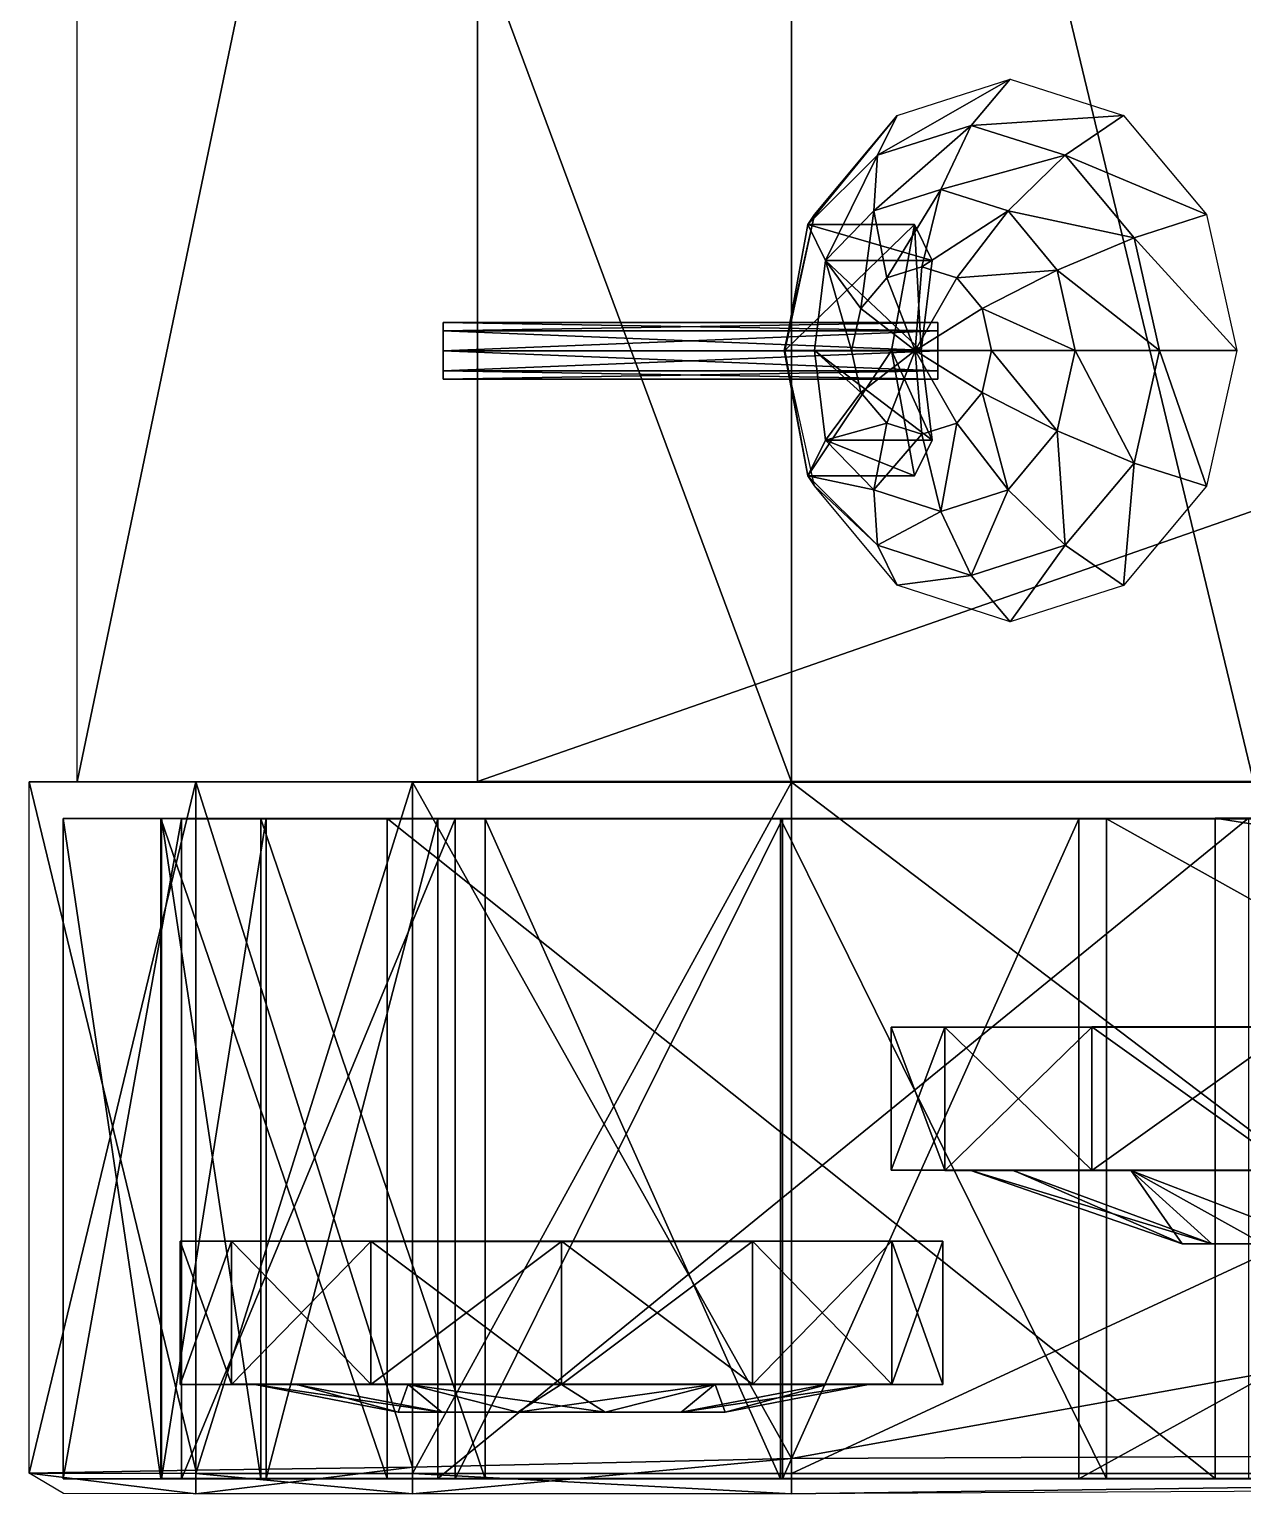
# Model space of a CAD drawing. Extents: x -192 to 185, y -71 to 71.
# Drawn here: x -107.6 to -56.2, y -70.7 to -8.7 of the extents above; entities that cross this region are included whole.
import ezdxf

# ---------------------------------------------------------------- set-up
doc = ezdxf.new("R2010")
doc.units = 0
doc.layers.add('Fezulaj', color=9, linetype='CONTINUOUS')
doc.layers.add('gus0222', color=9, linetype='CONTINUOUS')

msp = doc.modelspace()

# ---------------------------------------------------------------- linework, layer by layer
at = {"layer": 'Fezulaj', "color": 9}
for points in [[(-75.28125, 40.828129, 59.656246), (-51.34375, 58.96875, 75.421875), (-51.343754, -58.734375, 75.359375)], [(-88.578125, 40.843754, 21.406248), (-88.578125, -40.546871, 21.374998), (-105.53125, -40.562496, 39.718746)], [(-105.53125, -40.562496, 39.718746), (-105.53125, 40.843754, 39.749996), (-88.578125, 40.843754, 21.406248)], [(-75.28125, -40.578121, 59.609371), (-105.53125, -40.562496, 39.718746), (-105.53125, 40.843754, 39.749996)], [(-105.53125, 40.843754, 39.749996), (-75.28125, 40.828129, 59.656246), (-75.28125, -40.578121, 59.609371)], [(-88.578125, -40.546871, 21.374998), (-88.578125, 40.843754, 21.406248), (144.75, 40.843746, 21.406254)], [(144.75, 40.843746, 21.406254), (144.75, -40.546879, 21.375004), (-88.578125, -40.546871, 21.374998)], [(-75.28125, 40.828129, 59.656246), (-51.343754, -58.734375, 75.359375), (-75.28125, -40.578121, 59.609371)], [(-66.015625, -10.812498, 65.1875), (-67.671875, -12.765623, 67.6875), (-71.640625, -14.031248, 65.0625)], [(-71.640625, -14.031248, 65.0625), (-70.8125, -12.343748, 62.015625), (-66.015625, -10.812498, 65.1875)], [(-67.671875, -12.765623, 67.6875), (-66.015625, -10.812498, 65.1875), (-61.218754, -12.343748, 68.34375)], [(-70.8125, -12.343748, 62.015625), (-71.640625, -14.031248, 65.0625), (-74.59375, -16.968748, 62.953121)], [(-74.59375, -16.968748, 62.953121), (-74.3125, -16.546873, 59.703121), (-70.8125, -12.343748, 62.015625)], [(-61.218754, -12.343748, 68.34375), (-63.687504, -14.031248, 70.3125), (-67.671875, -12.765623, 67.6875)], [(-63.687504, -14.031248, 70.3125), (-61.218754, -12.343748, 68.34375), (-57.703129, -16.546873, 70.65625)], [(-67.671875, -12.765623, 67.6875), (-68.953125, -15.484373, 69.640625), (-71.796875, -16.390623, 67.765625)], [(-71.796875, -16.390623, 67.765625), (-71.640625, -14.031248, 65.0625), (-67.671875, -12.765623, 67.6875)], [(-68.953125, -15.484373, 69.640625), (-67.671875, -12.765623, 67.6875), (-63.687504, -14.031248, 70.3125)], [(-73.84375, -18.484373, 66.578125), (-74.59375, -16.968748, 62.953121), (-71.640625, -14.031248, 65.0625)], [(-71.640625, -14.031248, 65.0625), (-71.796875, -16.390623, 67.765625), (-73.84375, -18.484373, 66.578125)], [(-63.687504, -14.031248, 70.3125), (-66.109375, -16.390623, 71.515625), (-68.953125, -15.484373, 69.640625)], [(-66.109375, -16.390623, 71.515625), (-63.687504, -14.031248, 70.3125), (-60.765629, -17.531248, 72.234375)], [(-57.703129, -16.546873, 70.65625), (-60.765629, -17.531248, 72.234375), (-63.687504, -14.031248, 70.3125)], [(-71.25, -19.218748, 69.90625), (-71.796875, -16.390623, 67.765625), (-68.953125, -15.484373, 69.640625)], [(-68.953125, -15.484373, 69.640625), (-69.765625, -18.749998, 70.875), (-71.25, -19.218748, 69.90625)], [(-69.765625, -18.749998, 70.875), (-68.953125, -15.484373, 69.640625), (-66.109375, -16.390623, 71.515625)], [(-75.5625, -22.296873, 62.968746), (-75.59375, -22.296873, 58.859371), (-74.3125, -16.546873, 59.703121)], [(-74.3125, -16.546873, 59.703121), (-74.59375, -16.968748, 62.953121), (-75.5625, -22.296873, 62.968746)], [(-72.34375, -20.515623, 69.1875), (-73.84375, -18.484373, 66.578125), (-71.796875, -16.390623, 67.765625)], [(-71.796875, -16.390623, 67.765625), (-71.25, -19.218748, 69.90625), (-72.34375, -20.515623, 69.1875)], [(-66.109375, -16.390623, 71.515625), (-68.28125, -19.218748, 71.859375), (-69.765625, -18.749998, 70.875)], [(-68.28125, -19.218748, 71.859375), (-66.109375, -16.390623, 71.515625), (-64.03125, -18.890623, 72.890625)], [(-60.765629, -17.531248, 72.234375), (-64.03125, -18.890623, 72.890625), (-66.109375, -16.390623, 71.515625)], [(-60.765629, -17.531248, 72.234375), (-57.703129, -16.546873, 70.65625), (-56.421879, -22.296873, 71.5)], [(-75.5625, -22.296873, 62.968746), (-74.59375, -16.968748, 62.953121), (-70.078125, -16.968748, 63.203125)], [(-70.078125, -16.968748, 63.203125), (-71.046875, -22.296873, 63.203125), (-75.5625, -22.296873, 62.968746)], [(-74.59375, -16.968748, 62.953121), (-73.84375, -18.484373, 66.578125), (-69.328125, -18.484373, 66.828125)], [(-69.328125, -18.484373, 66.828125), (-70.078125, -16.968748, 63.203125), (-74.59375, -16.968748, 62.953121)], [(-69.796875, -22.296873, 66.921875), (-71.046875, -22.296873, 63.203125), (-70.078125, -16.968748, 63.203125)], [(-70.078125, -16.968748, 63.203125), (-69.328125, -18.484373, 66.828125), (-69.796875, -22.296873, 66.921875)], [(-64.03125, -18.890623, 72.890625), (-60.765629, -17.531248, 72.234375), (-59.703129, -22.296873, 72.9375)], [(-56.421879, -22.296873, 71.5), (-59.703129, -22.296873, 72.9375), (-60.765629, -17.531248, 72.234375)], [(-72.734375, -22.296873, 68.921875), (-74.3125, -22.296873, 66.671875), (-73.84375, -18.484373, 66.578125)], [(-73.84375, -18.484373, 66.578125), (-74.3125, -22.296873, 66.671875), (-69.796875, -22.296873, 66.921875)], [(-73.84375, -18.484373, 66.578125), (-72.34375, -20.515623, 69.1875), (-72.734375, -22.296873, 68.921875)], [(-69.796875, -22.296873, 66.921875), (-69.328125, -18.484373, 66.828125), (-73.84375, -18.484373, 66.578125)], [(-70.046875, -22.296873, 71.296875), (-72.34375, -20.515623, 69.1875), (-71.25, -19.218748, 69.90625)], [(-70.046875, -22.296873, 71.296875), (-71.25, -19.218748, 69.90625), (-69.765625, -18.749998, 70.875)], [(-70.046875, -22.296873, 71.296875), (-69.765625, -18.749998, 70.875), (-68.28125, -19.218748, 71.859375)], [(-70.046875, -22.296873, 71.296875), (-68.28125, -19.218748, 71.859375), (-67.203125, -20.515623, 72.578125)], [(-64.03125, -18.890623, 72.890625), (-67.203125, -20.515623, 72.578125), (-68.28125, -19.218748, 71.859375)], [(-67.203125, -20.515623, 72.578125), (-64.03125, -18.890623, 72.890625), (-63.265629, -22.296873, 73.390625)], [(-59.703129, -22.296873, 72.9375), (-63.265629, -22.296873, 73.390625), (-64.03125, -18.890623, 72.890625)], [(-70.046875, -22.296873, 71.296875), (-72.734375, -22.296873, 68.921875), (-72.34375, -20.515623, 69.1875)], [(-70.046875, -22.296873, 71.296875), (-67.203125, -20.515623, 72.578125), (-66.8125, -22.296873, 72.828125)], [(-63.265629, -22.296873, 73.390625), (-66.8125, -22.296873, 72.828125), (-67.203125, -20.515623, 72.578125)], [(-69.078125, -21.109373, 64.84375), (-69.078125, -21.468748, 65.703125), (-90.03125, -21.468748, 65.703125)], [(-90.03125, -21.468748, 65.703125), (-90.03125, -21.109373, 64.84375), (-69.078125, -21.109373, 64.84375)], [(-69.078125, -21.468748, 64), (-69.078125, -21.109373, 64.84375), (-90.03125, -21.109373, 64.84375)], [(-90.03125, -21.109373, 64.84375), (-90.03125, -21.468748, 63.999996), (-69.078125, -21.468748, 64)], [(-90.03125, -21.109373, 64.84375), (-90.03125, -21.468748, 65.703125), (-90.03125, -21.468748, 63.999996)], [(-69.078125, -21.468748, 65.703125), (-69.078125, -22.312498, 66.046875), (-90.03125, -22.312498, 66.046875)], [(-90.03125, -22.312498, 66.046875), (-90.03125, -21.468748, 65.703125), (-69.078125, -21.468748, 65.703125)], [(-69.078125, -22.312498, 63.640625), (-69.078125, -21.468748, 64), (-90.03125, -21.468748, 63.999996)], [(-90.03125, -21.468748, 63.999996), (-90.03125, -22.312498, 63.640621), (-69.078125, -22.312498, 63.640625)], [(-90.03125, -21.468748, 65.703125), (-90.03125, -22.312498, 66.046875), (-90.03125, -23.156248, 65.6875)], [(-90.03125, -23.156248, 63.999996), (-90.03125, -22.312498, 63.640621), (-90.03125, -21.468748, 63.999996)], [(-90.03125, -23.156248, 65.6875), (-90.03125, -23.156248, 63.999996), (-90.03125, -21.468748, 63.999996)], [(-90.03125, -21.468748, 65.703125), (-90.03125, -23.156248, 65.6875), (-90.03125, -21.468748, 63.999996)], [(-69.078125, -22.312498, 66.046875), (-69.078125, -23.156248, 65.6875), (-90.03125, -23.156248, 65.6875)], [(-90.03125, -23.156248, 65.6875), (-90.03125, -22.312498, 66.046875), (-69.078125, -22.312498, 66.046875)], [(-69.078125, -23.156248, 64), (-69.078125, -22.312498, 63.640625), (-90.03125, -22.312498, 63.640621)], [(-90.03125, -22.312498, 63.640621), (-90.03125, -23.156248, 63.999996), (-69.078125, -23.156248, 64)], [(-75.59375, -22.296873, 58.859371), (-75.5625, -22.296873, 62.968746), (-74.59375, -27.609373, 62.953121)], [(-74.59375, -27.609373, 62.953121), (-74.3125, -28.031248, 59.703121), (-75.59375, -22.296873, 58.859371)], [(-74.59375, -27.609373, 62.953121), (-75.5625, -22.296873, 62.968746), (-71.046875, -22.296873, 63.203125)], [(-71.046875, -22.296873, 63.203125), (-70.078125, -27.609373, 63.203125), (-74.59375, -27.609373, 62.953121)], [(-74.3125, -22.296873, 66.671875), (-72.734375, -22.296873, 68.921875), (-72.34375, -24.078123, 69.1875)], [(-72.34375, -24.078123, 69.1875), (-73.84375, -26.093748, 66.578125), (-74.3125, -22.296873, 66.671875)], [(-74.3125, -22.296873, 66.671875), (-73.84375, -26.093748, 66.578125), (-69.328125, -26.093748, 66.828125)], [(-69.328125, -26.093748, 66.828125), (-69.796875, -22.296873, 66.921875), (-74.3125, -22.296873, 66.671875)], [(-70.046875, -22.296873, 71.296875), (-72.34375, -24.078123, 69.1875), (-72.734375, -22.296873, 68.921875)], [(-70.046875, -22.296873, 71.296875), (-71.25, -25.374998, 69.90625), (-72.34375, -24.078123, 69.1875)], [(-70.046875, -22.296873, 71.296875), (-69.765625, -25.843748, 70.875), (-71.25, -25.374998, 69.90625)], [(-71.046875, -22.296873, 63.203125), (-69.796875, -22.296873, 66.921875), (-69.328125, -26.093748, 66.828125)], [(-69.328125, -26.093748, 66.828125), (-70.078125, -27.609373, 63.203125), (-71.046875, -22.296873, 63.203125)], [(-70.046875, -22.296873, 71.296875), (-66.8125, -22.296873, 72.828125), (-67.203125, -24.078123, 72.5625)], [(-70.046875, -22.296873, 71.296875), (-67.203125, -24.078123, 72.5625), (-68.28125, -25.374998, 71.859375)], [(-70.046875, -22.296873, 71.296875), (-68.28125, -25.374998, 71.859375), (-69.765625, -25.843748, 70.875)], [(-64.03125, -25.703123, 72.890625), (-67.203125, -24.078123, 72.5625), (-66.8125, -22.296873, 72.828125)], [(-66.8125, -22.296873, 72.828125), (-63.265629, -22.296873, 73.390625), (-64.03125, -25.703123, 72.890625)], [(-60.765629, -27.062498, 72.234375), (-64.03125, -25.703123, 72.890625), (-63.265629, -22.296873, 73.390625)], [(-63.265629, -22.296873, 73.390625), (-59.703129, -22.296873, 72.9375), (-60.765629, -27.062498, 72.234375)], [(-57.703129, -28.046873, 70.65625), (-60.765629, -27.062498, 72.234375), (-59.703129, -22.296873, 72.9375)], [(-59.703129, -22.296873, 72.9375), (-56.421879, -22.296873, 71.5), (-57.703129, -28.046873, 70.65625)], [(-69.078125, -23.156248, 65.6875), (-69.078125, -23.515623, 64.84375), (-90.03125, -23.515623, 64.84375)], [(-90.03125, -23.515623, 64.84375), (-90.03125, -23.156248, 65.6875), (-69.078125, -23.156248, 65.6875)], [(-69.078125, -23.515623, 64.84375), (-69.078125, -23.156248, 64), (-90.03125, -23.156248, 63.999996)], [(-90.03125, -23.156248, 63.999996), (-90.03125, -23.515623, 64.84375), (-69.078125, -23.515623, 64.84375)], [(-90.03125, -23.156248, 65.6875), (-90.03125, -23.515623, 64.84375), (-90.03125, -23.156248, 63.999996)], [(-73.84375, -26.093748, 66.578125), (-72.34375, -24.078123, 69.1875), (-71.25, -25.374998, 69.90625)], [(-66.109375, -28.203123, 71.515625), (-68.28125, -25.374998, 71.859375), (-67.203125, -24.078123, 72.5625)], [(-67.203125, -24.078123, 72.5625), (-64.03125, -25.703123, 72.890625), (-66.109375, -28.203123, 71.515625)], [(-71.25, -25.374998, 69.90625), (-71.796875, -28.203123, 67.765625), (-73.84375, -26.093748, 66.578125)], [(-71.796875, -28.203123, 67.765625), (-71.25, -25.374998, 69.90625), (-69.765625, -25.843748, 70.875)], [(-68.953125, -29.109373, 69.640625), (-69.765625, -25.843748, 70.875), (-68.28125, -25.374998, 71.859375)], [(-68.28125, -25.374998, 71.859375), (-66.109375, -28.203123, 71.515625), (-68.953125, -29.109373, 69.640625)], [(-69.765625, -25.843748, 70.875), (-68.953125, -29.109373, 69.640625), (-71.796875, -28.203123, 67.765625)], [(-63.687504, -30.546873, 70.3125), (-66.109375, -28.203123, 71.515625), (-64.03125, -25.703123, 72.890625)], [(-64.03125, -25.703123, 72.890625), (-60.765629, -27.062498, 72.234375), (-63.687504, -30.546873, 70.3125)], [(-74.59375, -27.609373, 62.953121), (-73.84375, -26.093748, 66.578125), (-71.796875, -28.203123, 67.765625)], [(-73.84375, -26.093748, 66.578125), (-74.59375, -27.609373, 62.953121), (-70.078125, -27.609373, 63.203125)], [(-70.078125, -27.609373, 63.203125), (-69.328125, -26.093748, 66.828125), (-73.84375, -26.093748, 66.578125)], [(-61.218754, -32.25, 68.328125), (-63.687504, -30.546873, 70.3125), (-60.765629, -27.062498, 72.234375)], [(-60.765629, -27.062498, 72.234375), (-57.703129, -28.046873, 70.65625), (-61.218754, -32.25, 68.328125)], [(-71.796875, -28.203123, 67.765625), (-71.640625, -30.546873, 65.0625), (-74.59375, -27.609373, 62.953121)], [(-74.3125, -28.031248, 59.703121), (-74.59375, -27.609373, 62.953121), (-71.640625, -30.546873, 65.0625)], [(-71.640625, -30.546873, 65.0625), (-70.8125, -32.234375, 62.015625), (-74.3125, -28.031248, 59.703121)], [(-71.640625, -30.546873, 65.0625), (-71.796875, -28.203123, 67.765625), (-68.953125, -29.109373, 69.640625)], [(-67.671875, -31.828123, 67.6875), (-68.953125, -29.109373, 69.640625), (-66.109375, -28.203123, 71.515625)], [(-66.109375, -28.203123, 71.515625), (-63.687504, -30.546873, 70.3125), (-67.671875, -31.828123, 67.6875)], [(-68.953125, -29.109373, 69.640625), (-67.671875, -31.828123, 67.6875), (-71.640625, -30.546873, 65.0625)], [(-70.8125, -32.234375, 62.015625), (-71.640625, -30.546873, 65.0625), (-67.671875, -31.828123, 67.6875)], [(-66.015625, -33.78125, 65.171875), (-67.671875, -31.828123, 67.6875), (-63.687504, -30.546873, 70.3125)], [(-63.687504, -30.546873, 70.3125), (-61.218754, -32.25, 68.328125), (-66.015625, -33.78125, 65.171875)], [(-67.671875, -31.828123, 67.6875), (-66.015625, -33.78125, 65.171875), (-70.8125, -32.234375, 62.015625)], [(-100.515625, -40.562496, 52.609371), (-100.515625, -69.84375, 52.593746), (-107.5625, -69.828125, 44.968746)], [(-107.5625, -69.828125, 44.968746), (-107.5625, -40.562496, 44.984371), (-100.515625, -40.562496, 52.609371)], [(-105.53125, -40.562496, 39.718746), (-107.5625, -40.562496, 44.984371), (-100.515625, -40.562496, 51.781246)], [(-107.5625, -40.562496, 44.984371), (-105.53125, -40.562496, 39.718746), (-100.515625, -40.562496, 52.609371)], [(-100.515625, -69.703125, 52.390621), (-107.5625, -69.828125, 44.968746), (-107.5625, -40.562496, 44.984371)], [(-100.515625, -69.703125, 52.390621), (-107.5625, -40.562496, 44.984371), (-100.515625, -40.562496, 51.781246)], [(144.75, -40.546879, 21.375004), (-88.578125, -40.546871, 21.374998), (-105.53125, -40.562496, 39.718746)], [(-105.53125, -40.562496, 39.718746), (151.296875, -40.562504, 39.718754), (144.75, -40.546879, 21.375004)], [(-105.53125, -40.562496, 39.718746), (-100.515625, -40.562496, 51.781246), (-91.328125, -40.578121, 57.249996)], [(-75.28125, -40.578121, 58.718746), (-105.53125, -40.562496, 39.718746), (-91.328125, -40.578121, 57.249996)], [(-105.53125, -40.562496, 39.718746), (-75.28125, -40.578121, 59.609371), (-91.328125, -40.578121, 58.234371)], [(-105.53125, -40.562496, 39.718746), (-91.328125, -40.578121, 58.234371), (-100.515625, -40.562496, 52.609371)], [(88.046875, -40.562504, 52.562504), (151.296875, -40.562504, 39.718754), (-105.53125, -40.562496, 39.718746)], [(88.046875, -40.562504, 52.562504), (-105.53125, -40.562496, 39.718746), (-75.28125, -40.578121, 58.718746)], [(-100.515625, -69.84375, 52.593746), (-100.515625, -40.562496, 52.609371), (-91.328125, -40.578121, 58.234371)], [(-100.515625, -40.562496, 51.781246), (-91.328125, -40.578121, 57.249996), (-91.328125, -69.578125, 58.078121)], [(-91.328125, -69.578125, 58.078121), (-100.515625, -69.703125, 52.390621), (-100.515625, -40.562496, 51.781246)], [(-91.328125, -40.578121, 58.234371), (-91.328125, -69.84375, 58.218746), (-100.515625, -69.84375, 52.593746)], [(-75.28125, -40.578121, 59.609371), (-75.28125, -69.84375, 59.593746), (-91.328125, -69.84375, 58.218746)], [(-91.328125, -69.84375, 58.218746), (-91.328125, -40.578121, 58.234371), (-75.28125, -40.578121, 59.609371)], [(-91.328125, -40.578121, 57.249996), (-75.28125, -40.578121, 58.718746), (-75.28125, -69.21875, 59.515621)], [(-75.28125, -69.21875, 59.515621), (-91.328125, -69.578125, 58.078121), (-91.328125, -40.578121, 57.249996)], [(83.6875, -40.578129, 59.609379), (88.046875, -40.562504, 52.562504), (-75.28125, -40.578121, 58.718746)], [(-51.343754, -58.734375, 75.359375), (-75.28125, -69.84375, 59.593746), (-75.28125, -40.578121, 59.609371)], [(-75.28125, -69.21875, 59.515621), (-75.28125, -40.578121, 58.718746), (83.6875, -40.578129, 59.609379)], [(83.6875, -40.578129, 59.609379), (83.6875, -68.515625, 59.593754), (-75.28125, -69.21875, 59.515621)], [(-71.0625, -57, 19.624998), (-71.0625, -50.953125, 19.640623), (-68.78125, -50.953125, 28.140623)], [(-68.78125, -50.953125, 28.140623), (-68.78125, -57.015625, 28.124998), (-71.0625, -57, 19.624998)], [(-68.78125, -57, 11.124998), (-68.78125, -50.953125, 11.140623), (-71.0625, -50.953125, 19.640623)], [(-71.0625, -50.953125, 19.640623), (-71.0625, -57, 19.624998), (-68.78125, -57, 11.124998)], [(-68.78125, -50.953125, 28.140623), (-71.0625, -50.953125, 19.640623), (-68.78125, -50.953125, 11.140623)], [(-62.5625, -57, 4.906248), (-62.5625, -50.9375, 4.906248), (-68.78125, -50.953125, 11.140623)], [(-68.78125, -50.953125, 11.140623), (-62.5625, -50.9375, 4.906248), (-54.0625, -50.9375, 2.640624)], [(-68.78125, -50.953125, 28.140623), (-68.78125, -50.953125, 11.140623), (-54.0625, -50.9375, 2.640624)], [(-39.343754, -50.953125, 28.140623), (-68.78125, -50.953125, 28.140623), (-54.0625, -50.9375, 2.640624)], [(-68.78125, -57.015625, 28.124998), (-68.78125, -50.953125, 28.140623), (-62.562504, -50.953125, 34.359375)], [(-62.562504, -50.953125, 34.359375), (-62.562504, -57.015625, 34.359375), (-68.78125, -57.015625, 28.124998)], [(-68.78125, -50.953125, 11.140623), (-68.78125, -57, 11.124998), (-62.5625, -57, 4.906248)], [(-54.062504, -50.96875, 36.640625), (-62.562504, -50.953125, 34.359375), (-68.78125, -50.953125, 28.140623)], [(-39.343754, -50.953125, 28.140623), (-54.062504, -50.96875, 36.640625), (-68.78125, -50.953125, 28.140623)], [(-62.562504, -57.015625, 34.359375), (-62.562504, -50.953125, 34.359375), (-54.062504, -50.96875, 36.640625)], [(-54.062504, -50.96875, 36.640625), (-54.062504, -57.015625, 36.625), (-62.562504, -57.015625, 34.359375)], [(-54.0625, -57, 2.624999), (-54.0625, -50.9375, 2.640624), (-62.5625, -50.9375, 4.906248)], [(-62.5625, -50.9375, 4.906248), (-62.5625, -57, 4.906248), (-54.0625, -57, 2.624999)], [(-67.734375, -57, 19.624998), (-71.0625, -57, 19.624998), (-68.78125, -57.015625, 28.124998)], [(-65.90625, -57, 12.796873), (-68.78125, -57, 11.124998), (-71.0625, -57, 19.624998)], [(-71.0625, -57, 19.624998), (-67.734375, -57, 19.624998), (-65.90625, -57, 12.796873)], [(-68.78125, -57.015625, 28.124998), (-65.90625, -57.015625, 26.468748), (-67.734375, -57, 19.624998)], [(-60.90625, -57, 7.781249), (-62.5625, -57, 4.906248), (-68.78125, -57, 11.124998)], [(-68.78125, -57, 11.124998), (-65.90625, -57, 12.796873), (-60.90625, -57, 7.781249)], [(-65.90625, -57.015625, 26.468748), (-68.78125, -57.015625, 28.124998), (-62.562504, -57.015625, 34.359375)], [(-57.484379, -60.125, 23.046873), (-58.734379, -60.125, 18.374998), (-67.734375, -57, 19.624998)], [(-67.734375, -57, 19.624998), (-65.90625, -57.015625, 26.468748), (-57.484379, -60.125, 23.046873)], [(-58.734379, -60.125, 18.374998), (-65.90625, -57, 12.796873), (-67.734375, -57, 19.624998)], [(-60.90625, -57, 7.781249), (-65.90625, -57, 12.796873), (-58.734379, -60.125, 18.374998)], [(-62.562504, -57.015625, 34.359375), (-60.906254, -57.015625, 31.484373), (-65.90625, -57.015625, 26.468748)], [(-57.484379, -60.125, 23.046873), (-65.90625, -57.015625, 26.468748), (-60.906254, -57.015625, 31.484373)], [(-60.906254, -57.015625, 31.484373), (-62.562504, -57.015625, 34.359375), (-54.062504, -57.015625, 36.625)], [(-54.0625, -57, 5.953124), (-54.0625, -57, 2.624999), (-62.5625, -57, 4.906248)], [(-62.5625, -57, 4.906248), (-60.90625, -57, 7.781249), (-54.0625, -57, 5.953124)], [(-54.062504, -57.015625, 36.625), (-54.062504, -57.015625, 33.3125), (-60.906254, -57.015625, 31.484373)], [(-52.812504, -60.125, 24.296873), (-57.484379, -60.125, 23.046873), (-60.906254, -57.015625, 31.484373)], [(-60.906254, -57.015625, 31.484373), (-54.062504, -57.015625, 33.3125), (-52.812504, -60.125, 24.296873)], [(-58.734379, -60.125, 18.374998), (-55.312504, -60.125, 14.968748), (-60.90625, -57, 7.781249)], [(-55.312504, -60.125, 14.968748), (-54.0625, -57, 5.953124), (-60.90625, -57, 7.781249)], [(83.6875, -69.84375, 59.593754), (-75.28125, -69.84375, 59.593746), (-51.343754, -58.734375, 75.359375)], [(-101.171875, -66.078125, 30.171873), (-101.171875, -60.015621, 30.187498), (-99, -60.015621, 38.249996)], [(-99, -60.015621, 38.249996), (-99, -66.078125, 38.249996), (-101.171875, -66.078125, 30.171873)], [(-99, -66.0625, 22.109373), (-99, -60.015621, 22.109373), (-101.171875, -60.015621, 30.187498)], [(-101.171875, -60.015621, 30.187498), (-101.171875, -66.078125, 30.171873), (-99, -66.0625, 22.109373)], [(-99, -60.015621, 38.249996), (-101.171875, -60.015621, 30.187498), (-99, -60.015621, 22.109373)], [(-99, -66.078125, 38.249996), (-99, -60.015621, 38.249996), (-93.09375, -60.031246, 44.171871)], [(-93.09375, -66.0625, 16.187498), (-93.09375, -60.015621, 16.187498), (-99, -60.015621, 22.109373)], [(-99, -60.015621, 22.109373), (-99, -66.0625, 22.109373), (-93.09375, -66.0625, 16.187498)], [(-99, -60.015621, 22.109373), (-93.09375, -60.015621, 16.187498), (-85.015625, -60.015621, 14.031248)], [(-99, -60.015621, 38.249996), (-99, -60.015621, 22.109373), (-85.015625, -60.015621, 14.031248)], [(-85.015625, -60.031246, 46.328121), (-93.09375, -60.031246, 44.171871), (-99, -60.015621, 38.249996)], [(-71.03125, -60.015625, 38.25), (-85.015625, -60.031246, 46.328121), (-99, -60.015621, 38.249996)], [(-71.03125, -60.015625, 38.25), (-99, -60.015621, 38.249996), (-85.015625, -60.015621, 14.031248)], [(-93.09375, -60.031246, 44.171871), (-93.09375, -66.078125, 44.156246), (-99, -66.078125, 38.249996)], [(-85.015625, -66.0625, 14.031248), (-85.015625, -60.015621, 14.031248), (-93.09375, -60.015621, 16.187498)], [(-93.09375, -60.015621, 16.187498), (-93.09375, -66.0625, 16.187498), (-85.015625, -66.0625, 14.031248)], [(-93.09375, -66.078125, 44.156246), (-93.09375, -60.031246, 44.171871), (-85.015625, -60.031246, 46.328121)], [(-85.015625, -60.031246, 46.328121), (-85.015625, -66.078125, 46.328121), (-93.09375, -66.078125, 44.156246)], [(-76.9375, -66.0625, 16.187498), (-76.9375, -60.015621, 16.187498), (-85.015625, -60.015621, 14.031248)], [(-85.015625, -60.015621, 14.031248), (-85.015625, -66.0625, 14.031248), (-76.9375, -66.0625, 16.187498)], [(-85.015625, -60.015621, 14.031248), (-76.9375, -60.015621, 16.187498), (-71.03125, -60.015625, 22.109373)], [(-71.03125, -60.015625, 38.25), (-85.015625, -60.015621, 14.031248), (-71.03125, -60.015625, 22.109373)], [(-71.03125, -60.015625, 38.25), (-76.9375, -60.031246, 44.171871), (-85.015625, -60.031246, 46.328121)], [(-85.015625, -66.078125, 46.328121), (-85.015625, -60.031246, 46.328121), (-76.9375, -60.031246, 44.171871)], [(-76.9375, -60.031246, 44.171871), (-76.9375, -66.078125, 44.156246), (-85.015625, -66.078125, 46.328121)], [(-71.03125, -66.0625, 22.109373), (-71.03125, -60.015625, 22.109373), (-76.9375, -60.015621, 16.187498)], [(-76.9375, -60.015621, 16.187498), (-76.9375, -66.0625, 16.187498), (-71.03125, -66.0625, 22.109373)], [(-76.9375, -66.078125, 44.156246), (-76.9375, -60.031246, 44.171871), (-71.03125, -60.015625, 38.25)], [(-71.03125, -60.015625, 38.25), (-71.03125, -66.078125, 38.25), (-76.9375, -66.078125, 44.156246)], [(-71.03125, -66.078125, 38.25), (-71.03125, -60.015625, 38.25), (-68.875, -60.015625, 30.187498)], [(-68.875, -60.015625, 30.187498), (-68.875, -66.078125, 30.171873), (-71.03125, -66.078125, 38.25)], [(-68.875, -66.078125, 30.171873), (-68.875, -60.015625, 30.187498), (-71.03125, -60.015625, 22.109373)], [(-71.03125, -60.015625, 22.109373), (-71.03125, -66.0625, 22.109373), (-68.875, -66.078125, 30.171873)], [(-71.03125, -60.015625, 38.25), (-71.03125, -60.015625, 22.109373), (-68.875, -60.015625, 30.187498)], [(-58.734379, -60.125, 18.374998), (-57.484379, -60.125, 23.046873), (-49.390629, -60.125, 20.874998)], [(-55.312504, -60.125, 14.968748), (-58.734379, -60.125, 18.374998), (-49.390629, -60.125, 20.874998)], [(-57.484379, -60.125, 23.046873), (-52.812504, -60.125, 24.296873), (-49.390629, -60.125, 20.874998)], [(-96.28125, -66.0625, 23.671873), (-99, -66.0625, 22.109373), (-101.171875, -66.078125, 30.171873)], [(-101.171875, -66.078125, 30.171873), (-98.015625, -66.078125, 30.171873), (-96.28125, -66.0625, 23.671873)], [(-98.015625, -66.078125, 30.171873), (-101.171875, -66.078125, 30.171873), (-99, -66.078125, 38.249996)], [(-91.515625, -66.0625, 18.921873), (-93.09375, -66.0625, 16.187498), (-99, -66.0625, 22.109373)], [(-99, -66.0625, 22.109373), (-96.28125, -66.0625, 23.671873), (-91.515625, -66.0625, 18.921873)], [(-96.28125, -66.078125, 36.671871), (-99, -66.078125, 38.249996), (-93.09375, -66.078125, 44.156246)], [(-99, -66.078125, 38.249996), (-96.28125, -66.078125, 36.671871), (-98.015625, -66.078125, 30.171873)], [(-91.9375, -67.25, 28.328123), (-96.28125, -66.0625, 23.671873), (-98.015625, -66.078125, 30.171873)], [(-90.09375, -67.25, 35.249996), (-91.9375, -67.25, 28.328123), (-98.015625, -66.078125, 30.171873)], [(-98.015625, -66.078125, 30.171873), (-96.28125, -66.078125, 36.671871), (-90.09375, -67.25, 35.249996)], [(-91.515625, -66.0625, 18.921873), (-96.28125, -66.0625, 23.671873), (-91.9375, -67.25, 28.328123)], [(-93.09375, -66.078125, 44.156246), (-91.515625, -66.078125, 41.437496), (-96.28125, -66.078125, 36.671871)], [(-90.09375, -67.25, 35.249996), (-96.28125, -66.078125, 36.671871), (-91.515625, -66.078125, 41.437496)], [(-85.015625, -66.0625, 17.187498), (-85.015625, -66.0625, 14.031248), (-93.09375, -66.0625, 16.187498)], [(-93.09375, -66.0625, 16.187498), (-91.515625, -66.0625, 18.921873), (-85.015625, -66.0625, 17.187498)], [(-91.515625, -66.078125, 41.437496), (-93.09375, -66.078125, 44.156246), (-85.015625, -66.078125, 46.328121)], [(-91.9375, -67.25, 28.328123), (-86.875, -67.25, 23.249998), (-91.515625, -66.0625, 18.921873)], [(-86.875, -67.25, 23.249998), (-85.015625, -66.0625, 17.187498), (-91.515625, -66.0625, 18.921873)], [(-85.015625, -66.078125, 46.328121), (-85.015625, -66.078125, 43.171871), (-91.515625, -66.078125, 41.437496)], [(-83.171875, -67.25, 37.093746), (-90.09375, -67.25, 35.249996), (-91.515625, -66.078125, 41.437496)], [(-91.515625, -66.078125, 41.437496), (-85.015625, -66.078125, 43.171871), (-83.171875, -67.25, 37.093746)], [(-86.875, -67.25, 23.249998), (-79.953125, -67.25, 25.109373), (-78.515625, -66.0625, 18.921873)], [(-78.515625, -66.0625, 18.921873), (-85.015625, -66.0625, 17.187498), (-86.875, -67.25, 23.249998)], [(-78.515625, -66.0625, 18.921873), (-76.9375, -66.0625, 16.187498), (-85.015625, -66.0625, 14.031248)], [(-85.015625, -66.0625, 14.031248), (-85.015625, -66.0625, 17.187498), (-78.515625, -66.0625, 18.921873)], [(-85.015625, -66.078125, 43.171871), (-85.015625, -66.078125, 46.328121), (-76.9375, -66.078125, 44.156246)], [(-76.9375, -66.078125, 44.156246), (-78.515625, -66.078125, 41.437496), (-85.015625, -66.078125, 43.171871)], [(-83.171875, -67.25, 37.093746), (-85.015625, -66.078125, 43.171871), (-78.515625, -66.078125, 41.437496)], [(-78.09375, -67.25, 32.031246), (-83.171875, -67.25, 37.093746), (-78.515625, -66.078125, 41.437496)], [(-79.953125, -67.25, 25.109373), (-73.765625, -66.0625, 23.671873), (-78.515625, -66.0625, 18.921873)], [(-72.015625, -66.078125, 30.171873), (-73.765625, -66.0625, 23.671873), (-79.953125, -67.25, 25.109373)], [(-79.953125, -67.25, 25.109373), (-78.09375, -67.25, 32.031246), (-72.015625, -66.078125, 30.171873)], [(-76.9375, -66.0625, 16.187498), (-78.515625, -66.0625, 18.921873), (-73.765625, -66.0625, 23.671873)], [(-78.515625, -66.078125, 41.437496), (-76.9375, -66.078125, 44.156246), (-71.03125, -66.078125, 38.25)], [(-71.03125, -66.078125, 38.25), (-73.765625, -66.078125, 36.671871), (-78.515625, -66.078125, 41.437496)], [(-78.515625, -66.078125, 41.437496), (-73.765625, -66.078125, 36.671871), (-78.09375, -67.25, 32.031246)], [(-78.09375, -67.25, 32.031246), (-73.765625, -66.078125, 36.671871), (-72.015625, -66.078125, 30.171873)], [(-73.765625, -66.0625, 23.671873), (-71.03125, -66.0625, 22.109373), (-76.9375, -66.0625, 16.187498)], [(-71.03125, -66.0625, 22.109373), (-73.765625, -66.0625, 23.671873), (-72.015625, -66.078125, 30.171873)], [(-73.765625, -66.078125, 36.671871), (-71.03125, -66.078125, 38.25), (-68.875, -66.078125, 30.171873)], [(-68.875, -66.078125, 30.171873), (-72.015625, -66.078125, 30.171873), (-73.765625, -66.078125, 36.671871)], [(-72.015625, -66.078125, 30.171873), (-68.875, -66.078125, 30.171873), (-71.03125, -66.0625, 22.109373)], [(-91.9375, -67.25, 28.328123), (-90.09375, -67.25, 35.249996), (-78.09375, -67.25, 32.031246)], [(-86.875, -67.25, 23.249998), (-91.9375, -67.25, 28.328123), (-78.09375, -67.25, 32.031246)], [(-90.09375, -67.25, 35.249996), (-83.171875, -67.25, 37.093746), (-78.09375, -67.25, 32.031246)], [(-79.953125, -67.25, 25.109373), (-86.875, -67.25, 23.249998), (-78.09375, -67.25, 32.031246)], [(83.6875, -68.515625, 59.593754), (88.046875, -69.84375, 52.531254), (-75.28125, -70.703125, 54.703121)], [(-75.28125, -70.703125, 54.703121), (-75.28125, -69.21875, 59.515621), (83.6875, -68.515625, 59.593754)], [(-91.328125, -70.703125, 53.328121), (-91.328125, -69.578125, 58.078121), (-75.28125, -69.21875, 59.515621)], [(-75.28125, -69.21875, 59.515621), (-75.28125, -70.703125, 54.703121), (-91.328125, -70.703125, 53.328121)], [(-100.515625, -70.703125, 47.687496), (-107.5625, -69.828125, 44.968746), (-100.515625, -69.703125, 52.390621)], [(-107.5625, -69.828125, 44.968746), (-100.515625, -69.84375, 52.593746), (-100.515625, -70.703125, 47.687496)], [(-100.515625, -70.703125, 47.687496), (-106.109375, -70.6875, 41.124996), (-107.5625, -69.828125, 44.968746)], [(-107.5625, -69.828125, 44.968746), (-100.515625, -70.703125, 47.687496), (-106.109375, -70.6875, 41.124996)], [(-100.515625, -70.703125, 47.687496), (-100.515625, -69.703125, 52.390621), (-91.328125, -69.578125, 58.078121)], [(-91.328125, -69.578125, 58.078121), (-91.328125, -70.703125, 53.328121), (-100.515625, -70.703125, 47.687496)], [(-100.515625, -69.84375, 52.593746), (-91.328125, -69.84375, 58.218746), (-91.328125, -70.703125, 53.328121)], [(-91.328125, -70.703125, 53.328121), (-100.515625, -70.703125, 47.687496), (-100.515625, -69.84375, 52.593746)], [(-91.328125, -69.84375, 58.218746), (-75.28125, -69.84375, 59.593746), (-75.28125, -70.703125, 54.703121)], [(-75.28125, -70.703125, 54.703121), (-91.328125, -70.703125, 53.328121), (-91.328125, -69.84375, 58.218746)], [(-75.28125, -69.84375, 59.593746), (83.6875, -69.84375, 59.593754), (88.046875, -69.84375, 52.531254)], [(88.046875, -69.84375, 52.531254), (-75.28125, -70.703125, 54.703121), (-75.28125, -69.84375, 59.593746)]]:
    msp.add_3dface(points, dxfattribs=at)
at = {"layer": 'gus0222', "color": 9}
for points in [[(-106.125, -70.078125, 30.109373), (-106.125, -42.109371, 30.124998), (-101.109375, -42.124996, 44.140621)], [(-101.984375, -70.0625, 16.859373), (-101.984375, -42.109371, 16.874998), (-106.125, -42.109371, 30.124998)], [(-106.125, -70.078125, 30.109373), (-101.984375, -70.0625, 16.859373), (-106.125, -42.109371, 30.124998)], [(-106.125, -42.109371, 30.124998), (-101.984375, -42.109371, 16.874998), (-101.96875, -42.109371, 30.109373)], [(-101.109375, -42.124996, 44.140621), (-106.125, -42.109371, 30.124998), (-101.96875, -42.109371, 30.109373)], [(-101.109375, -42.124996, 44.140621), (-101.109375, -70.078125, 44.124996), (-106.125, -70.078125, 30.109373)], [(-101.984375, -42.109371, 16.874998), (-101.984375, -70.0625, 16.859373), (-92.40625, -70.0625, 11.515622)], [(-92.40625, -70.0625, 11.515622), (-92.40625, -42.109371, 11.531247), (-101.984375, -42.109371, 16.874998)], [(-101.984375, -42.109371, 16.874998), (-92.40625, -42.109371, 11.531247), (-97.53125, -42.109371, 18.999998)], [(-101.984375, -42.109371, 16.874998), (-97.53125, -42.109371, 18.999998), (-101.96875, -42.109371, 30.109373)], [(-101.96875, -42.109371, 30.109373), (-101.96875, -70.078125, 30.093748), (-97.75, -70.078125, 42.140621)], [(-97.75, -70.078125, 42.140621), (-97.75, -42.124996, 42.156246), (-101.96875, -42.109371, 30.109373)], [(-97.53125, -42.109371, 18.999998), (-97.53125, -70.0625, 18.984373), (-101.96875, -70.078125, 30.093748)], [(-101.96875, -70.078125, 30.093748), (-101.96875, -42.109371, 30.109373), (-97.53125, -42.109371, 18.999998)], [(-101.109375, -42.124996, 44.140621), (-101.96875, -42.109371, 30.109373), (-97.75, -42.124996, 42.156246)], [(-89.53125, -42.124996, 50.796871), (-89.53125, -70.078125, 50.781246), (-101.109375, -70.078125, 44.124996)], [(-101.109375, -70.078125, 44.124996), (-101.109375, -42.124996, 44.140621), (-89.53125, -42.124996, 50.796871)], [(-89.53125, -42.124996, 50.796871), (-101.109375, -42.124996, 44.140621), (-97.75, -42.124996, 42.156246)], [(-97.75, -42.124996, 42.156246), (-97.75, -70.078125, 42.140621), (-88.25, -70.078125, 47.078121)], [(-88.25, -70.078125, 47.078121), (-88.25, -42.124996, 47.093746), (-97.75, -42.124996, 42.156246)], [(-89.53125, -42.124996, 50.796871), (-97.75, -42.124996, 42.156246), (-88.25, -42.124996, 47.093746)], [(-90.265625, -42.109371, 15.078122), (-90.265625, -70.0625, 15.062497), (-97.53125, -70.0625, 18.984373)], [(-97.53125, -70.0625, 18.984373), (-97.53125, -42.109371, 18.999998), (-90.265625, -42.109371, 15.078122)], [(-92.40625, -42.109371, 11.531247), (-90.265625, -42.109371, 15.078122), (-97.53125, -42.109371, 18.999998)], [(-57.34375, -70.0625, -0.390627), (-57.34375, -42.09375, -0.375002), (-92.40625, -42.109371, 11.531247)], [(-92.40625, -42.109371, 11.531247), (-57.34375, -42.09375, -0.375002), (-90.265625, -42.109371, 15.078122)], [(-92.40625, -42.109371, 11.531247), (-92.40625, -70.0625, 11.515622), (-57.34375, -70.0625, -0.390627)], [(-55.921875, -42.09375, 3.437499), (-55.921879, -70.0625, 3.421874), (-90.265625, -70.0625, 15.062497)], [(-90.265625, -70.0625, 15.062497), (-90.265625, -42.109371, 15.078122), (-55.921875, -42.09375, 3.437499)], [(-57.34375, -42.09375, -0.375002), (-55.921875, -42.09375, 3.437499), (-90.265625, -42.109371, 15.078122)], [(-75.65625, -42.124996, 48.593746), (-75.65625, -70.078125, 48.578121), (-89.53125, -70.078125, 50.781246)], [(-89.53125, -70.078125, 50.781246), (-89.53125, -42.124996, 50.796871), (-75.65625, -42.124996, 48.593746)], [(-75.65625, -42.124996, 48.593746), (-89.53125, -42.124996, 50.796871), (-88.25, -42.124996, 47.093746)], [(-88.25, -42.124996, 47.093746), (-88.25, -70.078125, 47.078121), (-75.75, -70.078125, 44.437496)], [(-75.75, -70.078125, 44.437496), (-75.75, -42.124996, 44.453121), (-88.25, -42.124996, 47.093746)], [(-75.65625, -42.124996, 48.593746), (-88.25, -42.124996, 47.093746), (-75.75, -42.124996, 44.453121)], [(-75.75, -42.124996, 44.453121), (-75.75, -70.078125, 44.437496), (-61.937504, -70.078125, 39.078125)], [(-61.937504, -70.078125, 39.078125), (-61.937504, -42.125, 39.09375), (-75.75, -42.124996, 44.453121)], [(-63.109379, -42.125, 44.25), (-75.65625, -42.124996, 48.593746), (-75.75, -42.124996, 44.453121)], [(-63.109379, -42.125, 44.25), (-75.75, -42.124996, 44.453121), (-61.937504, -42.125, 39.09375)], [(-75.65625, -70.078125, 48.578121), (-75.65625, -42.124996, 48.593746), (-63.109379, -42.125, 44.25)], [(-63.109379, -42.125, 44.25), (-63.109379, -70.078125, 44.234375), (-75.65625, -70.078125, 48.578121)], [(-12.390627, -42.125, 39.734375), (-12.390628, -70.078125, 39.71875), (-63.109379, -70.078125, 44.234375)], [(-63.109379, -70.078125, 44.234375), (-63.109379, -42.125, 44.25), (-12.390627, -42.125, 39.734375)], [(-12.390627, -42.125, 39.734375), (-63.109379, -42.125, 44.25), (-61.937504, -42.125, 39.09375)], [(-61.937504, -42.125, 39.09375), (-61.937504, -70.078125, 39.078125), (-11.812503, -70.078125, 35.8125)], [(-11.812503, -70.078125, 35.8125), (-11.812502, -42.125, 35.828125), (-61.937504, -42.125, 39.09375)], [(-12.390627, -42.125, 39.734375), (-61.937504, -42.125, 39.09375), (-11.812502, -42.125, 35.828125)], [(-57.34375, -42.09375, -0.375002), (-57.34375, -70.0625, -0.390627), (119.015625, -70.0625, -0.390622)], [(119.015625, -70.0625, -0.390622), (119.015625, -42.093754, -0.374997), (-57.34375, -42.09375, -0.375002)], [(-57.34375, -42.09375, -0.375002), (119.015625, -42.093754, -0.374997), (-55.921875, -42.09375, 3.437499)], [(-101.96875, -70.078125, 30.093748), (-101.984375, -70.0625, 16.859373), (-106.125, -70.078125, 30.109373)], [(-97.53125, -70.0625, 18.984373), (-92.40625, -70.0625, 11.515622), (-101.984375, -70.0625, 16.859373)], [(-101.96875, -70.078125, 30.093748), (-97.53125, -70.0625, 18.984373), (-101.984375, -70.0625, 16.859373)], [(-97.53125, -70.0625, 18.984373), (-90.265625, -70.0625, 15.062497), (-92.40625, -70.0625, 11.515622)], [(-90.265625, -70.0625, 15.062497), (-57.34375, -70.0625, -0.390627), (-92.40625, -70.0625, 11.515622)], [(-90.265625, -70.0625, 15.062497), (-55.921879, -70.0625, 3.421874), (-57.34375, -70.0625, -0.390627)], [(-55.921879, -70.0625, 3.421874), (119.015625, -70.0625, -0.390622), (-57.34375, -70.0625, -0.390627)], [(-101.96875, -70.078125, 30.093748), (-106.125, -70.078125, 30.109373), (-101.109375, -70.078125, 44.124996)], [(-97.75, -70.078125, 42.140621), (-101.96875, -70.078125, 30.093748), (-101.109375, -70.078125, 44.124996)], [(-97.75, -70.078125, 42.140621), (-101.109375, -70.078125, 44.124996), (-89.53125, -70.078125, 50.781246)], [(-88.25, -70.078125, 47.078121), (-97.75, -70.078125, 42.140621), (-89.53125, -70.078125, 50.781246)], [(-88.25, -70.078125, 47.078121), (-89.53125, -70.078125, 50.781246), (-75.65625, -70.078125, 48.578121)], [(-75.75, -70.078125, 44.437496), (-88.25, -70.078125, 47.078121), (-75.65625, -70.078125, 48.578121)], [(-75.75, -70.078125, 44.437496), (-75.65625, -70.078125, 48.578121), (-63.109379, -70.078125, 44.234375)], [(-61.937504, -70.078125, 39.078125), (-75.75, -70.078125, 44.437496), (-63.109379, -70.078125, 44.234375)], [(-61.937504, -70.078125, 39.078125), (-63.109379, -70.078125, 44.234375), (-12.390628, -70.078125, 39.71875)], [(-11.812503, -70.078125, 35.8125), (-61.937504, -70.078125, 39.078125), (-12.390628, -70.078125, 39.71875)]]:
    msp.add_3dface(points, dxfattribs=at)

doc.saveas('drawing.dxf')
